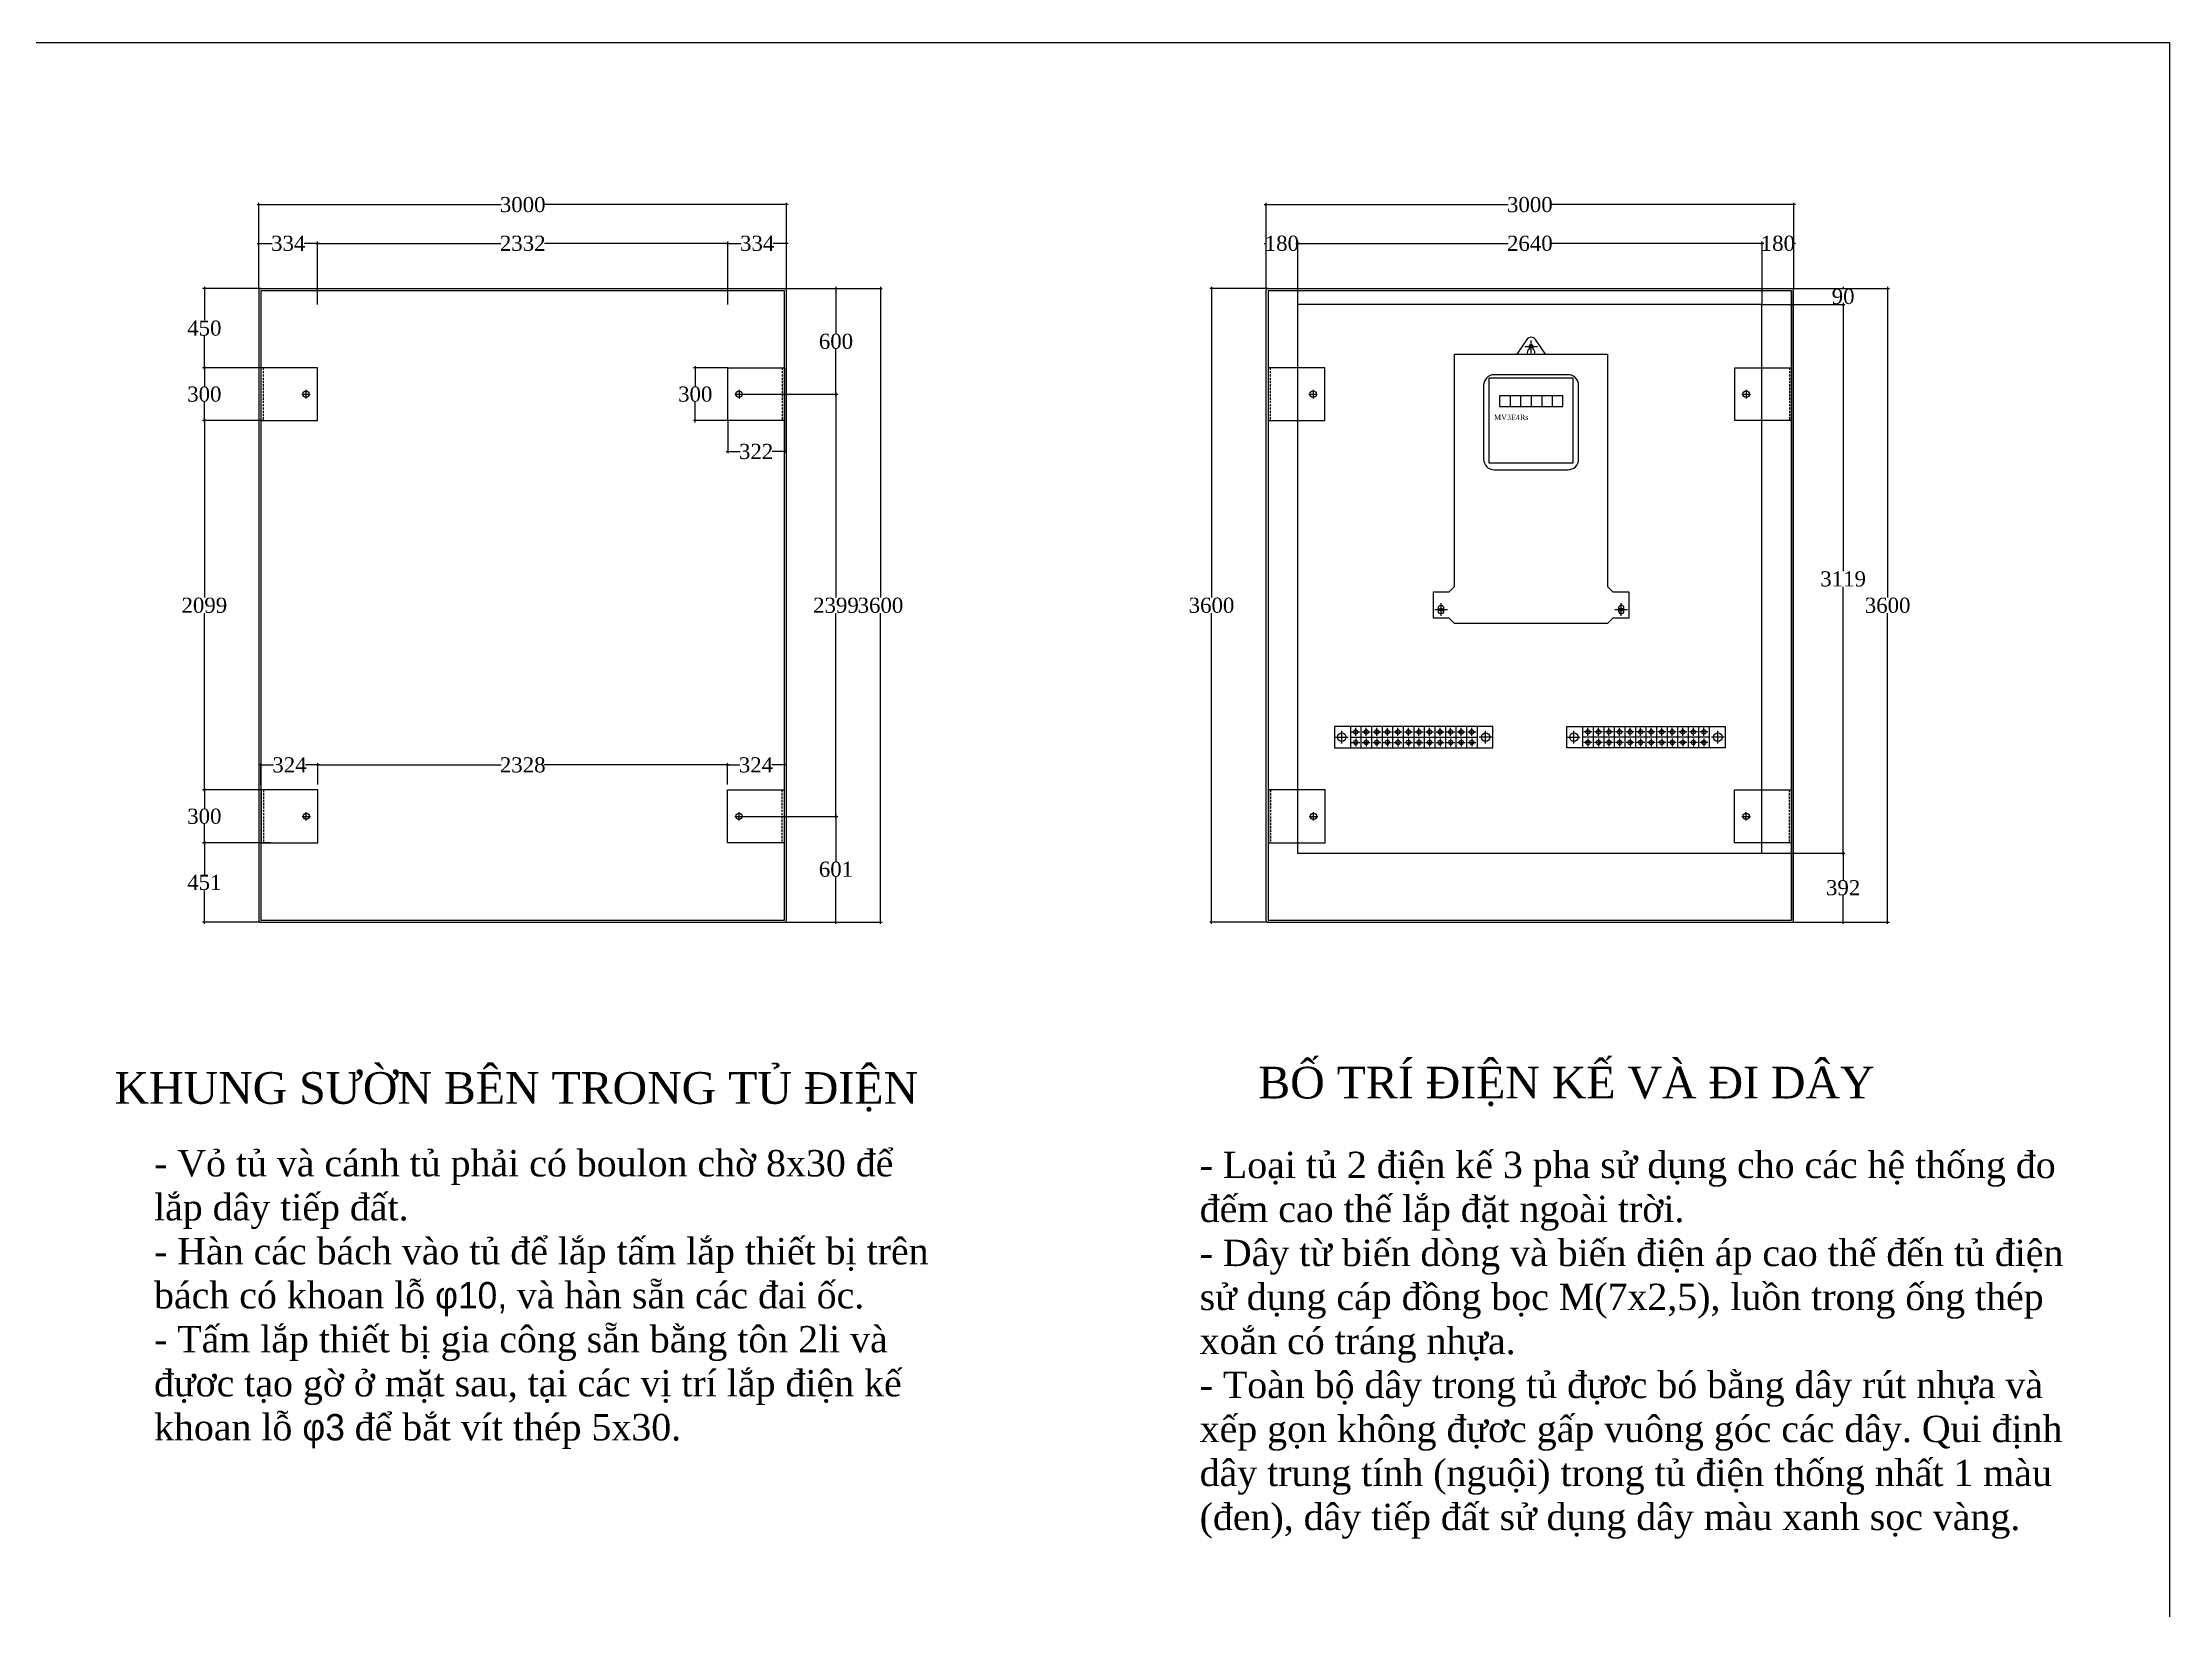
# Model space of a CAD drawing. Header units: inches. Extents: x -246336 to 136055, y -106871 to 69513.
# Drawn here: x -35866 to -23774, y -43354 to -34444 of the extents above; entities that cross this region are included whole.
import ezdxf

# ---------------------------------------------------------------- set-up
doc = ezdxf.new("R2010")
doc.units = ezdxf.units.IN
doc.header["$MEASUREMENT"] = 0
doc.linetypes.add('DASHED2', pattern=[0.375, 0.25, -0.125])
doc.layers.add('XA-TT1', color=7, linetype='Continuous')
doc.styles.get("Standard").update_dxf_attribs({"font": 'VNTIME_0.TTF', "height": 86})
doc.dimstyles.get("Standard").update_dxf_attribs({"dimtxt": 0.18, "dimasz": 15, "dimexe": 10, "dimexo": 10, "dimgap": 0.09, "dimtad": 0, "dimtih": 1, "dimtoh": 1, "dimdec": 0, "dimzin": 0, "dimdsep": 32, "dimtxsty": 'Standard', "dimblk": 'OBLIQUE', "dimcen": 15, "dimdle": 10, "dimclrd": 3, "dimclre": 3, "dimclrt": 3, "dimadec": 0, "dimazin": 0, "dimtfac": 1, "dimtdec": 0, "dimtofl": 0, "dimtmove": 0, "dimatfit": 3, "dimldrblk": 'OPEN30', "dimfxl": 1, "dimtolj": 1, "dimtzin": 0, "dimlwd": 0, "dimlwe": 0, "dimarcsym": 0})

# ---------------------------------------------------------------- blocks, each defined once
blk = doc.blocks.new('_OBLIQUE')
at = {"color": 0, "linetype": 'ByBlock'}
blk.add_line((-0.5, -0.5), (0.5, 0.5), dxfattribs=at)
blk = doc.blocks.new('*D420')
at = {"color": 3}
for p, q in [((-34646, -35365), (-33259, -35365)), ((-34636, -35842), (-34636, -35355)), ((-31626, -35365), (-33013, -35365)), ((-31636, -35842), (-31636, -35355))]:
    blk.add_line(p, q, dxfattribs=at)
at = {"layer": 'Defpoints', "color": 0}
for p in [(-31636, -35365), (-34636, -35842), (-31636, -35842)]:
    blk.add_point(p, dxfattribs=at)
at = {"color": 3, "xscale": 0.3, "yscale": 0.3, "zscale": 0.3, "rotation": 180}
blk.add_blockref('_OBLIQUE', (-34636, -35365), dxfattribs=at)
at = {"color": 3, "xscale": 0.3, "yscale": 0.3, "zscale": 0.3}
blk.add_blockref('_OBLIQUE', (-31636, -35365), dxfattribs=at)
at = {"color": 3, "insert": (-33136, -35365), "char_height": 86, "attachment_point": 5}
blk.add_mtext('\\A1;3000', dxfattribs=at)
blk = doc.blocks.new('_Open30')
at = {"color": 0, "linetype": 'ByBlock', "lineweight": -2}
for p, q in [((-1, 0), (0, 0)), ((0, 0), (-1, 0)), ((0, 0), (-1, 0))]:
    blk.add_line(p, q, dxfattribs=at)
blk = doc.blocks.new('*D421')
at = {"color": 3}
for p, q in [((-34312, -35585), (-33260, -35585)), ((-34302, -35932), (-34302, -35575)), ((-31960, -35585), (-33012, -35585)), ((-31970, -35932), (-31970, -35575))]:
    blk.add_line(p, q, dxfattribs=at)
at = {"layer": 'Defpoints', "color": 0}
for p in [(-31970, -35585), (-34302, -35932), (-31970, -35932)]:
    blk.add_point(p, dxfattribs=at)
at = {"color": 3, "xscale": 0.3, "yscale": 0.3, "zscale": 0.3, "rotation": 180}
blk.add_blockref('_OBLIQUE', (-34302, -35585), dxfattribs=at)
at = {"color": 3, "xscale": 0.3, "yscale": 0.3, "zscale": 0.3}
blk.add_blockref('_OBLIQUE', (-31970, -35585), dxfattribs=at)
at = {"color": 3, "insert": (-33136, -35585), "char_height": 86, "attachment_point": 5}
blk.add_mtext('\\A1;2332', dxfattribs=at)
blk = doc.blocks.new('*D422')
at = {"color": 3}
for p, q in [((-34310, -38549), (-33258, -38549)), ((-34300, -38660), (-34300, -38539)), ((-31962, -38549), (-33015, -38549)), ((-31972, -38660), (-31972, -38539))]:
    blk.add_line(p, q, dxfattribs=at)
at = {"layer": 'Defpoints', "color": 0}
for p in [(-31972, -38549), (-34300, -38660), (-31972, -38660)]:
    blk.add_point(p, dxfattribs=at)
at = {"color": 3, "xscale": 0.3, "yscale": 0.3, "zscale": 0.3, "rotation": 180}
blk.add_blockref('_OBLIQUE', (-34300, -38549), dxfattribs=at)
at = {"color": 3, "xscale": 0.3, "yscale": 0.3, "zscale": 0.3}
blk.add_blockref('_OBLIQUE', (-31972, -38549), dxfattribs=at)
at = {"color": 3, "insert": (-33136, -38549), "char_height": 86, "attachment_point": 5}
blk.add_mtext('\\A1;2328', dxfattribs=at)
blk = doc.blocks.new('*D478')
at = {"color": 3}
for p, q in [((-34646, -35585), (-34560, -35585)), ((-34636, -35842), (-34636, -35575)), ((-34292, -35585), (-34378, -35585)), ((-34302, -35932), (-34302, -35575))]:
    blk.add_line(p, q, dxfattribs=at)
at = {"layer": 'Defpoints', "color": 0}
for p in [(-34636, -35585), (-34636, -35842), (-34302, -35932)]:
    blk.add_point(p, dxfattribs=at)
at = {"color": 3, "xscale": 0.3, "yscale": 0.3, "zscale": 0.3, "rotation": 180}
blk.add_blockref('_OBLIQUE', (-34636, -35585), dxfattribs=at)
at = {"color": 3, "xscale": 0.3, "yscale": 0.3, "zscale": 0.3}
blk.add_blockref('_OBLIQUE', (-34302, -35585), dxfattribs=at)
at = {"color": 3, "insert": (-34469, -35585), "char_height": 86, "attachment_point": 5}
blk.add_mtext('\\A1;334', dxfattribs=at)
blk = doc.blocks.new('*D480')
at = {"color": 3}
for p, q in [((-34571, -38691), (-34956, -38691)), ((-34946, -38681), (-34946, -38797)), ((-34946, -39001), (-34946, -38885)), ((-34571, -38991), (-34956, -38991))]:
    blk.add_line(p, q, dxfattribs=at)
at = {"layer": 'Defpoints', "color": 0}
for p in [(-34571, -38691), (-34946, -38991), (-34571, -38991)]:
    blk.add_point(p, dxfattribs=at)
at = {"color": 3, "xscale": 0.3, "yscale": 0.3, "zscale": 0.3}
for p, rotation in [((-34946, -38691), 90), ((-34946, -38991), 270)]:
    blk.add_blockref('_OBLIQUE', p, dxfattribs=dict(at, rotation=rotation))
at = {"color": 3, "insert": (-34946, -38841), "char_height": 86, "attachment_point": 5}
blk.add_mtext('\\A1;300', dxfattribs=at)
blk = doc.blocks.new('*D481')
at = {"color": 3}
for p, q in [((-34571, -38991), (-34956, -38991)), ((-34946, -38981), (-34946, -39172)), ((-34946, -39452), (-34946, -39262)), ((-34624, -39442), (-34956, -39442))]:
    blk.add_line(p, q, dxfattribs=at)
at = {"layer": 'Defpoints', "color": 0}
for p in [(-34571, -38991), (-34946, -39442), (-34624, -39442)]:
    blk.add_point(p, dxfattribs=at)
at = {"color": 3, "xscale": 0.3, "yscale": 0.3, "zscale": 0.3}
for p, rotation in [((-34946, -38991), 90), ((-34946, -39442), 270)]:
    blk.add_blockref('_OBLIQUE', p, dxfattribs=dict(at, rotation=rotation))
at = {"color": 3, "insert": (-34946, -39217), "char_height": 86, "attachment_point": 5}
blk.add_mtext('\\A1;451', dxfattribs=at)
blk = doc.blocks.new('*D482')
at = {"color": 3}
for p, q in [((-34634, -38549), (-34553, -38549)), ((-34624, -38666), (-34624, -38539)), ((-34290, -38549), (-34371, -38549)), ((-34300, -38660), (-34300, -38539))]:
    blk.add_line(p, q, dxfattribs=at)
at = {"layer": 'Defpoints', "color": 0}
for p in [(-34300, -38549), (-34624, -38666), (-34300, -38660)]:
    blk.add_point(p, dxfattribs=at)
at = {"color": 3, "xscale": 0.3, "yscale": 0.3, "zscale": 0.3, "rotation": 180}
blk.add_blockref('_OBLIQUE', (-34624, -38549), dxfattribs=at)
at = {"color": 3, "xscale": 0.3, "yscale": 0.3, "zscale": 0.3}
blk.add_blockref('_OBLIQUE', (-34300, -38549), dxfattribs=at)
at = {"color": 3, "insert": (-34462, -38549), "char_height": 86, "attachment_point": 5}
blk.add_mtext('\\A1;324', dxfattribs=at)
blk = doc.blocks.new('*D483')
at = {"color": 3}
for p, q in [((-34612, -36592), (-34956, -36592)), ((-34946, -36582), (-34946, -37597)), ((-34946, -38701), (-34946, -37686)), ((-34571, -38691), (-34956, -38691))]:
    blk.add_line(p, q, dxfattribs=at)
at = {"layer": 'Defpoints', "color": 0}
for p in [(-34612, -36592), (-34946, -38691), (-34571, -38691)]:
    blk.add_point(p, dxfattribs=at)
at = {"color": 3, "xscale": 0.3, "yscale": 0.3, "zscale": 0.3}
for p, rotation in [((-34946, -36592), 90), ((-34946, -38691), 270)]:
    blk.add_blockref('_OBLIQUE', p, dxfattribs=dict(at, rotation=rotation))
at = {"color": 3, "insert": (-34946, -37642), "char_height": 86, "attachment_point": 5}
blk.add_mtext('\\A1;2099', dxfattribs=at)
blk = doc.blocks.new('*D484')
at = {"color": 3}
for p, q in [((-34612, -36292), (-34956, -36292)), ((-34946, -36282), (-34946, -36398)), ((-34946, -36602), (-34946, -36486)), ((-34612, -36592), (-34956, -36592))]:
    blk.add_line(p, q, dxfattribs=at)
at = {"layer": 'Defpoints', "color": 0}
for p in [(-34612, -36292), (-34946, -36592), (-34612, -36592)]:
    blk.add_point(p, dxfattribs=at)
at = {"color": 3, "xscale": 0.3, "yscale": 0.3, "zscale": 0.3}
for p, rotation in [((-34946, -36292), 90), ((-34946, -36592), 270)]:
    blk.add_blockref('_OBLIQUE', p, dxfattribs=dict(at, rotation=rotation))
at = {"color": 3, "insert": (-34946, -36442), "char_height": 86, "attachment_point": 5}
blk.add_mtext('\\A1;300', dxfattribs=at)
blk = doc.blocks.new('*D485')
at = {"color": 3}
for p, q in [((-34624, -35842), (-34956, -35842)), ((-34946, -35832), (-34946, -36022)), ((-34946, -36302), (-34946, -36112)), ((-34612, -36292), (-34956, -36292))]:
    blk.add_line(p, q, dxfattribs=at)
at = {"layer": 'Defpoints', "color": 0}
for p in [(-34624, -35842), (-34946, -36292), (-34612, -36292)]:
    blk.add_point(p, dxfattribs=at)
at = {"color": 3, "xscale": 0.3, "yscale": 0.3, "zscale": 0.3}
for p, rotation in [((-34946, -35842), 90), ((-34946, -36292), 270)]:
    blk.add_blockref('_OBLIQUE', p, dxfattribs=dict(at, rotation=rotation))
at = {"color": 3, "insert": (-34946, -36067), "char_height": 86, "attachment_point": 5}
blk.add_mtext('\\A1;450', dxfattribs=at)
blk = doc.blocks.new('*D500')
at = {"color": 3}
for p, q in [((-28920, -35585), (-28907, -35585)), ((-28910, -35842), (-28910, -35575)), ((-28720, -35585), (-28733, -35585)), ((-28730, -35932), (-28730, -35575))]:
    blk.add_line(p, q, dxfattribs=at)
at = {"layer": 'Defpoints', "color": 0}
for p in [(-28910, -35585), (-28910, -35842), (-28730, -35932)]:
    blk.add_point(p, dxfattribs=at)
at = {"color": 3, "xscale": 0.3, "yscale": 0.3, "zscale": 0.3, "rotation": 180}
blk.add_blockref('_OBLIQUE', (-28910, -35585), dxfattribs=at)
at = {"color": 3, "xscale": 0.3, "yscale": 0.3, "zscale": 0.3}
blk.add_blockref('_OBLIQUE', (-28730, -35585), dxfattribs=at)
at = {"color": 3, "insert": (-28820, -35585), "char_height": 86, "attachment_point": 5}
blk.add_mtext('\\A1;180', dxfattribs=at)
blk = doc.blocks.new('*D501')
at = {"color": 3}
for p, q in [((-28740, -35585), (-27534, -35585)), ((-28730, -35932), (-28730, -35575)), ((-26080, -35585), (-27286, -35585)), ((-26090, -35932), (-26090, -35575))]:
    blk.add_line(p, q, dxfattribs=at)
at = {"layer": 'Defpoints', "color": 0}
for p in [(-26090, -35585), (-28730, -35932), (-26090, -35932)]:
    blk.add_point(p, dxfattribs=at)
at = {"color": 3, "xscale": 0.3, "yscale": 0.3, "zscale": 0.3, "rotation": 180}
blk.add_blockref('_OBLIQUE', (-28730, -35585), dxfattribs=at)
at = {"color": 3, "xscale": 0.3, "yscale": 0.3, "zscale": 0.3}
blk.add_blockref('_OBLIQUE', (-26090, -35585), dxfattribs=at)
at = {"color": 3, "insert": (-27410, -35585), "char_height": 86, "attachment_point": 5}
blk.add_mtext('\\A1;2640', dxfattribs=at)
blk = doc.blocks.new('*D502')
at = {"color": 3}
for p, q in [((-28920, -35365), (-27533, -35365)), ((-28910, -35842), (-28910, -35355)), ((-25900, -35365), (-27287, -35365)), ((-25910, -35842), (-25910, -35355))]:
    blk.add_line(p, q, dxfattribs=at)
at = {"layer": 'Defpoints', "color": 0}
for p in [(-25910, -35365), (-28910, -35842), (-25910, -35842)]:
    blk.add_point(p, dxfattribs=at)
at = {"color": 3, "xscale": 0.3, "yscale": 0.3, "zscale": 0.3, "rotation": 180}
blk.add_blockref('_OBLIQUE', (-28910, -35365), dxfattribs=at)
at = {"color": 3, "xscale": 0.3, "yscale": 0.3, "zscale": 0.3}
blk.add_blockref('_OBLIQUE', (-25910, -35365), dxfattribs=at)
at = {"color": 3, "insert": (-27410, -35365), "char_height": 86, "attachment_point": 5}
blk.add_mtext('\\A1;3000', dxfattribs=at)
blk = doc.blocks.new('*D503')
at = {"color": 3}
for p, q in [((-31980, -35585), (-31894, -35585)), ((-31970, -35932), (-31970, -35575)), ((-31626, -35585), (-31712, -35585)), ((-31636, -35842), (-31636, -35575))]:
    blk.add_line(p, q, dxfattribs=at)
at = {"layer": 'Defpoints', "color": 0}
for p in [(-31636, -35585), (-31636, -35842), (-31970, -35932)]:
    blk.add_point(p, dxfattribs=at)
at = {"color": 3, "xscale": 0.3, "yscale": 0.3, "zscale": 0.3, "rotation": 180}
blk.add_blockref('_OBLIQUE', (-31970, -35585), dxfattribs=at)
at = {"color": 3, "xscale": 0.3, "yscale": 0.3, "zscale": 0.3}
blk.add_blockref('_OBLIQUE', (-31636, -35585), dxfattribs=at)
at = {"color": 3, "insert": (-31803, -35585), "char_height": 86, "attachment_point": 5}
blk.add_mtext('\\A1;334', dxfattribs=at)
blk = doc.blocks.new('*D504')
at = {"color": 3}
for p, q in [((-31906, -38841), (-31345, -38841)), ((-31355, -38831), (-31355, -39097)), ((-31355, -39452), (-31355, -39186)), ((-31648, -39442), (-31345, -39442))]:
    blk.add_line(p, q, dxfattribs=at)
at = {"layer": 'Defpoints', "color": 0}
for p in [(-31906, -38841), (-31648, -39442), (-31355, -39442)]:
    blk.add_point(p, dxfattribs=at)
at = {"color": 3, "xscale": 0.3, "yscale": 0.3, "zscale": 0.3}
for p, rotation in [((-31355, -38841), 90), ((-31355, -39442), 270)]:
    blk.add_blockref('_OBLIQUE', p, dxfattribs=dict(at, rotation=rotation))
at = {"color": 3, "insert": (-31355, -39142), "char_height": 86, "attachment_point": 5}
blk.add_mtext('\\A1;601', dxfattribs=at)
blk = doc.blocks.new('*D505')
at = {"color": 3}
for p, q in [((-31636, -35842), (-31092, -35842)), ((-31102, -35832), (-31102, -37598)), ((-31102, -39452), (-31102, -37687)), ((-31636, -39442), (-31092, -39442))]:
    blk.add_line(p, q, dxfattribs=at)
at = {"layer": 'Defpoints', "color": 0}
for p in [(-31636, -35842), (-31102, -35842), (-31636, -39442)]:
    blk.add_point(p, dxfattribs=at)
at = {"color": 3, "xscale": 0.3, "yscale": 0.3, "zscale": 0.3}
for p, rotation in [((-31102, -35842), 90), ((-31102, -39442), 270)]:
    blk.add_blockref('_OBLIQUE', p, dxfattribs=dict(at, rotation=rotation))
at = {"color": 3, "insert": (-31102, -37642), "char_height": 86, "attachment_point": 5}
blk.add_mtext('\\A1;3600', dxfattribs=at)
blk = doc.blocks.new('*D506')
at = {"color": 3}
for p, q in [((-31970, -36292), (-32165, -36292)), ((-32155, -36282), (-32155, -36398)), ((-32155, -36602), (-32155, -36486)), ((-31970, -36592), (-32165, -36592))]:
    blk.add_line(p, q, dxfattribs=at)
at = {"layer": 'Defpoints', "color": 0}
for p in [(-31970, -36292), (-32155, -36592), (-31970, -36592)]:
    blk.add_point(p, dxfattribs=at)
at = {"color": 3, "xscale": 0.3, "yscale": 0.3, "zscale": 0.3}
for p, rotation in [((-32155, -36292), 90), ((-32155, -36592), 270)]:
    blk.add_blockref('_OBLIQUE', p, dxfattribs=dict(at, rotation=rotation))
at = {"color": 3, "insert": (-32155, -36442), "char_height": 86, "attachment_point": 5}
blk.add_mtext('\\A1;300', dxfattribs=at)
blk = doc.blocks.new('*D507')
at = {"color": 3}
for p, q in [((-31906, -36442), (-31345, -36442)), ((-31355, -36432), (-31355, -37597)), ((-31355, -38851), (-31355, -37686)), ((-31906, -38841), (-31345, -38841))]:
    blk.add_line(p, q, dxfattribs=at)
at = {"layer": 'Defpoints', "color": 0}
for p in [(-31906, -36442), (-31906, -38841), (-31355, -38841)]:
    blk.add_point(p, dxfattribs=at)
at = {"color": 3, "xscale": 0.3, "yscale": 0.3, "zscale": 0.3}
for p, rotation in [((-31355, -36442), 90), ((-31355, -38841), 270)]:
    blk.add_blockref('_OBLIQUE', p, dxfattribs=dict(at, rotation=rotation))
at = {"color": 3, "insert": (-31355, -37642), "char_height": 86, "attachment_point": 5}
blk.add_mtext('\\A1;2399', dxfattribs=at)
blk = doc.blocks.new('*D508')
at = {"color": 3}
for p, q in [((-31982, -38549), (-31901, -38549)), ((-31972, -38660), (-31972, -38539)), ((-31638, -38549), (-31719, -38549)), ((-31648, -38654), (-31648, -38539))]:
    blk.add_line(p, q, dxfattribs=at)
at = {"layer": 'Defpoints', "color": 0}
for p in [(-31648, -38549), (-31972, -38660), (-31648, -38654)]:
    blk.add_point(p, dxfattribs=at)
at = {"color": 3, "xscale": 0.3, "yscale": 0.3, "zscale": 0.3, "rotation": 180}
blk.add_blockref('_OBLIQUE', (-31972, -38549), dxfattribs=at)
at = {"color": 3, "xscale": 0.3, "yscale": 0.3, "zscale": 0.3}
blk.add_blockref('_OBLIQUE', (-31648, -38549), dxfattribs=at)
at = {"color": 3, "insert": (-31810, -38549), "char_height": 86, "attachment_point": 5}
blk.add_mtext('\\A1;324', dxfattribs=at)
blk = doc.blocks.new('*D509')
at = {"color": 3}
for p, q in [((-31636, -35842), (-31345, -35842)), ((-31355, -35832), (-31355, -36098)), ((-31355, -36452), (-31355, -36187)), ((-31906, -36442), (-31345, -36442))]:
    blk.add_line(p, q, dxfattribs=at)
at = {"layer": 'Defpoints', "color": 0}
for p in [(-31636, -35842), (-31355, -35842), (-31906, -36442)]:
    blk.add_point(p, dxfattribs=at)
at = {"color": 3, "xscale": 0.3, "yscale": 0.3, "zscale": 0.3}
for p, rotation in [((-31355, -35842), 90), ((-31355, -36442), 270)]:
    blk.add_blockref('_OBLIQUE', p, dxfattribs=dict(at, rotation=rotation))
at = {"color": 3, "insert": (-31355, -36142), "char_height": 86, "attachment_point": 5}
blk.add_mtext('\\A1;600', dxfattribs=at)
blk = doc.blocks.new('*D510')
at = {"color": 3}
for p, q in [((-31970, -36592), (-31970, -36778)), ((-31648, -36592), (-31648, -36778)), ((-31980, -36768), (-31900, -36768)), ((-31638, -36768), (-31718, -36768))]:
    blk.add_line(p, q, dxfattribs=at)
at = {"layer": 'Defpoints', "color": 0}
for p in [(-31970, -36592), (-31648, -36592), (-31648, -36768)]:
    blk.add_point(p, dxfattribs=at)
at = {"color": 3, "xscale": 0.3, "yscale": 0.3, "zscale": 0.3, "rotation": 180}
blk.add_blockref('_OBLIQUE', (-31970, -36768), dxfattribs=at)
at = {"color": 3, "xscale": 0.3, "yscale": 0.3, "zscale": 0.3}
blk.add_blockref('_OBLIQUE', (-31648, -36768), dxfattribs=at)
at = {"color": 3, "insert": (-31809, -36768), "char_height": 86, "attachment_point": 5}
blk.add_mtext('\\A1;322', dxfattribs=at)
blk = doc.blocks.new('*D511')
at = {"color": 3}
for p, q in [((-28898, -35842), (-29230, -35842)), ((-29220, -35832), (-29220, -37598)), ((-29220, -39452), (-29220, -37687)), ((-28898, -39442), (-29230, -39442))]:
    blk.add_line(p, q, dxfattribs=at)
at = {"layer": 'Defpoints', "color": 0}
for p in [(-28898, -35842), (-29220, -39442), (-28898, -39442)]:
    blk.add_point(p, dxfattribs=at)
at = {"color": 3, "xscale": 0.3, "yscale": 0.3, "zscale": 0.3}
for p, rotation in [((-29220, -35842), 90), ((-29220, -39442), 270)]:
    blk.add_blockref('_OBLIQUE', p, dxfattribs=dict(at, rotation=rotation))
at = {"color": 3, "insert": (-29220, -37642), "char_height": 86, "attachment_point": 5}
blk.add_mtext('\\A1;3600', dxfattribs=at)
blk = doc.blocks.new('*D415')
at = {"color": 3}
for p, q in [((-26100, -35585), (-26087, -35585)), ((-26090, -35932), (-26090, -35575)), ((-25900, -35585), (-25913, -35585)), ((-25910, -35842), (-25910, -35575))]:
    blk.add_line(p, q, dxfattribs=at)
at = {"layer": 'Defpoints', "color": 0}
for p in [(-25910, -35585), (-25910, -35842), (-26090, -35932)]:
    blk.add_point(p, dxfattribs=at)
at = {"color": 3, "xscale": 0.3, "yscale": 0.3, "zscale": 0.3, "rotation": 180}
blk.add_blockref('_OBLIQUE', (-26090, -35585), dxfattribs=at)
at = {"color": 3, "xscale": 0.3, "yscale": 0.3, "zscale": 0.3}
blk.add_blockref('_OBLIQUE', (-25910, -35585), dxfattribs=at)
at = {"color": 3, "insert": (-26000, -35585), "char_height": 86, "attachment_point": 5}
blk.add_mtext('\\A1;180', dxfattribs=at)
blk = doc.blocks.new('*D416')
at = {"color": 3}
for p, q in [((-25910, -35842), (-25619, -35842)), ((-25629, -35832), (-25629, -35843)), ((-26090, -35932), (-25619, -35932)), ((-25629, -35942), (-25629, -35932))]:
    blk.add_line(p, q, dxfattribs=at)
at = {"layer": 'Defpoints', "color": 0}
for p in [(-25910, -35842), (-25629, -35842), (-26090, -35932)]:
    blk.add_point(p, dxfattribs=at)
at = {"color": 3, "xscale": 0.3, "yscale": 0.3, "zscale": 0.3}
for p, rotation in [((-25629, -35842), 90), ((-25629, -35932), 270)]:
    blk.add_blockref('_OBLIQUE', p, dxfattribs=dict(at, rotation=rotation))
at = {"color": 3, "insert": (-25629, -35887), "char_height": 86, "attachment_point": 5}
blk.add_mtext('\\A1;90', dxfattribs=at)
blk = doc.blocks.new('A$C2F796250')
for p, q in [((72.5, 215.5), (72.5, 205.5)), ((82.5, 215.5), (82.5, 205.5)), ((92.5, 215.5), (92.5, 205.5)), ((102.5, 215.5), (102.5, 205.5)), ((112.5, 215.5), (112.5, 205.5)), ((7.1, 17.1), (7.1, 9.1))]:
    blk.add_line(p, q)
for points in [[(106, 255), (96.6, 268.8, 0.532095), (88.4, 268.8), (79, 255)], [(95.7, 255, 0.383314), (94.5, 259.7), (94.5, 262.1, 0.414214), (92.5, 264.1), (92.5, 264.1, 0.414214), (90.5, 262.1), (90.5, 259.7, 0.383314), (89.3, 255)]]:
    blk.add_lwpolyline(points, format="xyb")
for points in [[(92.5, 0), (20, 0), (15, 5), (0, 5), (0, 30), (15, 30), (20, 35), (20, 255), (92.5, 255), (165, 255), (165, 35), (170, 30), (185, 30), (185, 5), (170, 5), (165, 0)], [(52.5, 152.2), (132.5, 152.2), (132.5, 232.2), (52.5, 232.2)], [(62.5, 205.5), (122.5, 205.5), (122.5, 215.5), (62.5, 215.5)]]:
    blk.add_lwpolyline(points, close=True)
for points in [[(57.5, 145.5), (127.5, 145.5, 0.414214), (137.5, 155.5), (137.5, 225.5, 0.414214), (127.5, 235.5), (57.5, 235.5, 0.414214), (47.5, 225.5), (47.5, 155.5, 0.414214)], [(4.6, 11.6), (4.6, 14.6, -0.414214), (7.1, 17.1), (7.1, 17.1, -0.414214), (9.6, 14.6), (9.6, 11.6, -0.414214), (7.1, 9.1), (7.1, 9.1, -0.414214)], [(180.4, 11.6), (180.4, 14.6, 0.414214), (177.9, 17.1), (177.9, 17.1, 0.414214), (175.4, 14.6), (175.4, 11.6, 0.414214), (177.9, 9.1), (177.9, 9.1, 0.414214)]]:
    blk.add_lwpolyline(points, format="xyb", close=True)
at = {"insert": (57.3, 197.7), "char_height": 5, "width": 25.685, "attachment_point": 1}
blk.add_mtext('MV3E4Rs', dxfattribs=at)
blk = doc.blocks.new('*D417')
at = {"color": 3}
for p, q in [((-26090, -35932), (-25619, -35932)), ((-25629, -35922), (-25629, -37447)), ((-25629, -39061), (-25629, -37536)), ((-26090, -39051), (-25619, -39051))]:
    blk.add_line(p, q, dxfattribs=at)
at = {"layer": 'Defpoints', "color": 0}
for p in [(-26090, -35932), (-26090, -39051), (-25629, -39051)]:
    blk.add_point(p, dxfattribs=at)
at = {"color": 3, "xscale": 0.3, "yscale": 0.3, "zscale": 0.3}
for p, rotation in [((-25629, -35932), 90), ((-25629, -39051), 270)]:
    blk.add_blockref('_OBLIQUE', p, dxfattribs=dict(at, rotation=rotation))
at = {"color": 3, "insert": (-25629, -37492), "char_height": 86, "attachment_point": 5}
blk.add_mtext('\\A1;3119', dxfattribs=at)
blk = doc.blocks.new('*D418')
at = {"color": 3}
for p, q in [((-25910, -35842), (-25366, -35842)), ((-25376, -35832), (-25376, -37598)), ((-25376, -39452), (-25376, -37687)), ((-25910, -39442), (-25366, -39442))]:
    blk.add_line(p, q, dxfattribs=at)
at = {"layer": 'Defpoints', "color": 0}
for p in [(-25910, -35842), (-25376, -35842), (-25910, -39442)]:
    blk.add_point(p, dxfattribs=at)
at = {"color": 3, "xscale": 0.3, "yscale": 0.3, "zscale": 0.3}
for p, rotation in [((-25376, -35842), 90), ((-25376, -39442), 270)]:
    blk.add_blockref('_OBLIQUE', p, dxfattribs=dict(at, rotation=rotation))
at = {"color": 3, "insert": (-25376, -37642), "char_height": 86, "attachment_point": 5}
blk.add_mtext('\\A1;3600', dxfattribs=at)
blk = doc.blocks.new('*D419')
at = {"color": 3}
for p, q in [((-26090, -39051), (-25619, -39051)), ((-25629, -39041), (-25629, -39202)), ((-25629, -39452), (-25629, -39291)), ((-25922, -39442), (-25619, -39442))]:
    blk.add_line(p, q, dxfattribs=at)
at = {"layer": 'Defpoints', "color": 0}
for p in [(-26090, -39051), (-25922, -39442), (-25629, -39442)]:
    blk.add_point(p, dxfattribs=at)
at = {"color": 3, "xscale": 0.3, "yscale": 0.3, "zscale": 0.3}
for p, rotation in [((-25629, -39051), 90), ((-25629, -39442), 270)]:
    blk.add_blockref('_OBLIQUE', p, dxfattribs=dict(at, rotation=rotation))
at = {"color": 3, "insert": (-25629, -39247), "char_height": 86, "attachment_point": 5}
blk.add_mtext('\\A1;392', dxfattribs=at)

msp = doc.modelspace()

# ---------------------------------------------------------------- linework, layer by layer
at = {"color": 251}
for p, q in [((-27402.842, -36208.19), (-27402.842, -36136.19)), ((-27402.842, -36208.19), (-27402.842, -36136.19)), ((-27366.842, -36172.19), (-27438.842, -36172.19)), ((-27366.842, -36172.19), (-27438.842, -36172.19)), ((-34392.346, -36442.013), (-34344.346, -36442.013)), ((-34392.346, -36442.013), (-34344.346, -36442.013)), ((-34368.346, -36418.013), (-34368.346, -36466.013)), ((-34368.346, -36418.013), (-34368.346, -36466.013)), ((-31930.273, -36442.013), (-31882.273, -36442.013)), ((-31930.273, -36442.013), (-31882.273, -36442.013)), ((-31906.273, -36418.013), (-31906.273, -36466.013)), ((-31906.273, -36418.013), (-31906.273, -36466.013)), ((-28666.367, -36442.013), (-28618.367, -36442.013)), ((-28666.367, -36442.013), (-28618.367, -36442.013)), ((-28642.367, -36418.013), (-28642.367, -36466.013)), ((-28642.367, -36418.013), (-28642.367, -36466.013)), ((-26204.293, -36442.013), (-26156.293, -36442.013)), ((-26204.293, -36442.013), (-26156.293, -36442.013)), ((-26180.293, -36418.013), (-26180.293, -36466.013)), ((-26180.293, -36418.013), (-26180.293, -36466.013)), ((-27951.021, -37666.117), (-27879.021, -37666.117)), ((-27915.021, -37702.117), (-27915.021, -37630.117)), ((-26926.662, -37666.117), (-26854.662, -37666.117)), ((-26890.662, -37702.117), (-26890.662, -37630.117)), ((-28370.293, -38330.929), (-28370.293, -38450.929)), ((-28310.293, -38330.929), (-28310.293, -38450.929)), ((-28250.293, -38330.929), (-28250.293, -38450.929)), ((-28190.293, -38330.929), (-28190.293, -38450.929)), ((-28130.293, -38330.929), (-28130.293, -38450.929)), ((-28070.293, -38330.929), (-28070.293, -38450.929)), ((-28010.293, -38330.929), (-28010.293, -38450.929)), ((-27950.293, -38330.929), (-27950.293, -38450.929)), ((-27890.293, -38330.929), (-27890.293, -38450.929)), ((-27830.293, -38330.929), (-27830.293, -38450.929)), ((-27770.293, -38330.929), (-27770.293, -38450.929)), ((-27050.293, -38330.929), (-27050.293, -38450.929)), ((-26990.293, -38330.929), (-26990.293, -38450.929)), ((-26930.293, -38330.929), (-26930.293, -38450.929)), ((-26870.293, -38330.929), (-26870.293, -38450.929)), ((-26810.293, -38330.929), (-26810.293, -38450.929)), ((-26750.293, -38330.929), (-26750.293, -38450.929)), ((-26690.293, -38330.929), (-26690.293, -38450.929)), ((-26630.293, -38330.929), (-26630.293, -38450.929)), ((-26570.293, -38330.929), (-26570.293, -38450.929)), ((-26510.293, -38330.929), (-26510.293, -38450.929)), ((-26450.293, -38330.929), (-26450.293, -38450.929)), ((-28515.323, -38390.929), (-28443.323, -38390.929)), ((-28479.323, -38426.929), (-28479.323, -38354.929)), ((-28423.333, -38360.929), (-28377.253, -38360.929)), ((-28423.333, -38420.929), (-28377.253, -38420.929)), ((-28400.293, -38383.969), (-28400.293, -38337.889)), ((-28400.293, -38397.889), (-28400.293, -38443.969)), ((-28363.333, -38360.929), (-28317.253, -38360.929)), ((-28363.333, -38420.929), (-28317.253, -38420.929)), ((-28340.293, -38383.969), (-28340.293, -38337.889)), ((-28340.293, -38397.889), (-28340.293, -38443.969)), ((-28303.333, -38360.929), (-28257.253, -38360.929)), ((-28303.333, -38420.929), (-28257.253, -38420.929)), ((-28280.293, -38383.969), (-28280.293, -38337.889)), ((-28280.293, -38397.889), (-28280.293, -38443.969)), ((-28243.333, -38360.929), (-28197.253, -38360.929)), ((-28243.333, -38420.929), (-28197.253, -38420.929)), ((-28220.293, -38383.969), (-28220.293, -38337.889)), ((-28220.293, -38397.889), (-28220.293, -38443.969)), ((-28183.333, -38360.929), (-28137.253, -38360.929)), ((-28183.333, -38420.929), (-28137.253, -38420.929)), ((-28160.293, -38383.969), (-28160.293, -38337.889)), ((-28160.293, -38397.889), (-28160.293, -38443.969)), ((-28123.333, -38360.929), (-28077.253, -38360.929)), ((-28123.333, -38420.929), (-28077.253, -38420.929)), ((-28100.293, -38383.969), (-28100.293, -38337.889)), ((-28100.293, -38397.889), (-28100.293, -38443.969)), ((-28063.333, -38360.929), (-28017.253, -38360.929)), ((-28063.333, -38420.929), (-28017.253, -38420.929)), ((-28040.293, -38383.969), (-28040.293, -38337.889)), ((-28040.293, -38397.889), (-28040.293, -38443.969)), ((-28003.333, -38360.929), (-27957.253, -38360.929)), ((-28003.333, -38420.929), (-27957.253, -38420.929)), ((-27980.293, -38383.969), (-27980.293, -38337.889)), ((-27980.293, -38397.889), (-27980.293, -38443.969)), ((-27943.333, -38360.929), (-27897.253, -38360.929)), ((-27943.333, -38420.929), (-27897.253, -38420.929)), ((-27920.293, -38383.969), (-27920.293, -38337.889)), ((-27920.293, -38397.889), (-27920.293, -38443.969)), ((-27883.333, -38360.929), (-27837.253, -38360.929)), ((-27883.333, -38420.929), (-27837.253, -38420.929)), ((-27860.293, -38383.969), (-27860.293, -38337.889)), ((-27860.293, -38397.889), (-27860.293, -38443.969)), ((-27823.333, -38360.929), (-27777.253, -38360.929)), ((-27823.333, -38420.929), (-27777.253, -38420.929)), ((-27800.293, -38383.969), (-27800.293, -38337.889)), ((-27800.293, -38397.889), (-27800.293, -38443.969)), ((-27763.333, -38360.929), (-27717.253, -38360.929)), ((-27763.333, -38420.929), (-27717.253, -38420.929)), ((-27740.293, -38383.969), (-27740.293, -38337.889)), ((-27740.293, -38397.889), (-27740.293, -38443.969)), ((-27625.264, -38390.929), (-27697.264, -38390.929)), ((-27661.264, -38426.929), (-27661.264, -38354.929)), ((-27195.323, -38390.929), (-27123.323, -38390.929)), ((-27159.323, -38426.929), (-27159.323, -38354.929)), ((-27057.253, -38360.929), (-27103.333, -38360.929)), ((-27057.253, -38420.929), (-27103.333, -38420.929)), ((-27080.293, -38383.969), (-27080.293, -38337.889)), ((-27080.293, -38397.889), (-27080.293, -38443.969)), ((-26997.253, -38360.929), (-27043.333, -38360.929)), ((-26997.253, -38420.929), (-27043.333, -38420.929)), ((-27020.293, -38383.969), (-27020.293, -38337.889)), ((-27020.293, -38397.889), (-27020.293, -38443.969)), ((-26937.253, -38360.929), (-26983.333, -38360.929)), ((-26937.253, -38420.929), (-26983.333, -38420.929)), ((-26960.293, -38383.969), (-26960.293, -38337.889)), ((-26960.293, -38397.889), (-26960.293, -38443.969)), ((-26877.253, -38360.929), (-26923.333, -38360.929)), ((-26877.253, -38420.929), (-26923.333, -38420.929)), ((-26900.293, -38383.969), (-26900.293, -38337.889)), ((-26900.293, -38397.889), (-26900.293, -38443.969)), ((-26817.253, -38360.929), (-26863.333, -38360.929)), ((-26817.253, -38420.929), (-26863.333, -38420.929)), ((-26840.293, -38383.969), (-26840.293, -38337.889)), ((-26840.293, -38397.889), (-26840.293, -38443.969)), ((-26757.253, -38360.929), (-26803.333, -38360.929)), ((-26757.253, -38420.929), (-26803.333, -38420.929)), ((-26780.293, -38383.969), (-26780.293, -38337.889)), ((-26780.293, -38397.889), (-26780.293, -38443.969)), ((-26697.253, -38360.929), (-26743.333, -38360.929)), ((-26697.253, -38420.929), (-26743.333, -38420.929)), ((-26720.293, -38383.969), (-26720.293, -38337.889)), ((-26720.293, -38397.889), (-26720.293, -38443.969)), ((-26637.253, -38360.929), (-26683.333, -38360.929)), ((-26637.253, -38420.929), (-26683.333, -38420.929)), ((-26660.293, -38383.969), (-26660.293, -38337.889)), ((-26660.293, -38397.889), (-26660.293, -38443.969)), ((-26577.253, -38360.929), (-26623.333, -38360.929)), ((-26577.253, -38420.929), (-26623.333, -38420.929)), ((-26600.293, -38383.969), (-26600.293, -38337.889)), ((-26600.293, -38397.889), (-26600.293, -38443.969)), ((-26517.253, -38360.929), (-26563.333, -38360.929)), ((-26517.253, -38420.929), (-26563.333, -38420.929)), ((-26540.293, -38383.969), (-26540.293, -38337.889)), ((-26540.293, -38397.889), (-26540.293, -38443.969)), ((-26457.253, -38360.929), (-26503.333, -38360.929)), ((-26457.253, -38420.929), (-26503.333, -38420.929)), ((-26480.293, -38383.969), (-26480.293, -38337.889)), ((-26480.293, -38397.889), (-26480.293, -38443.969)), ((-26397.253, -38360.929), (-26443.333, -38360.929)), ((-26397.253, -38420.929), (-26443.333, -38420.929)), ((-26420.293, -38383.969), (-26420.293, -38337.889)), ((-26420.293, -38397.889), (-26420.293, -38443.969)), ((-26305.264, -38390.929), (-26377.264, -38390.929)), ((-26341.264, -38426.929), (-26341.264, -38354.929)), ((-34390.273, -38841.106), (-34342.273, -38841.106)), ((-34390.273, -38841.106), (-34342.273, -38841.106)), ((-34366.273, -38865.106), (-34366.273, -38817.106)), ((-34366.273, -38865.106), (-34366.273, -38817.106)), ((-31930.273, -38841.106), (-31882.273, -38841.106)), ((-31930.273, -38841.106), (-31882.273, -38841.106)), ((-31906.273, -38865.106), (-31906.273, -38817.106)), ((-31906.273, -38865.106), (-31906.273, -38817.106)), ((-28664.293, -38841.106), (-28616.293, -38841.106)), ((-28664.293, -38841.106), (-28616.293, -38841.106)), ((-28640.293, -38865.106), (-28640.293, -38817.106)), ((-28640.293, -38865.106), (-28640.293, -38817.106)), ((-26204.293, -38841.106), (-26156.293, -38841.106)), ((-26204.293, -38841.106), (-26156.293, -38841.106)), ((-26180.293, -38865.106), (-26180.293, -38817.106)), ((-26180.293, -38865.106), (-26180.293, -38817.106))]:
    msp.add_line(p, q, dxfattribs=at)
at = {"color": 251, "linetype": 'DASHED2', "ltscale": 50}
for p, q in [((-34612.273, -36292.013), (-34612.273, -36592.013)), ((-31660.273, -36292.013), (-31660.273, -36592.013)), ((-28886.293, -36292.013), (-28886.293, -36592.013)), ((-25934.293, -36292.013), (-25934.293, -36592.013)), ((-34610.199, -38691.106), (-34610.199, -38991.106)), ((-31662.346, -38691.106), (-31662.346, -38991.106)), ((-28884.22, -38691.106), (-28884.22, -38991.106)), ((-25936.367, -38691.106), (-25936.367, -38991.106))]:
    msp.add_line(p, q, dxfattribs=at)
for p, q in [((-28430.293, -38330.929), (-28430.293, -38450.929)), ((-27710.293, -38330.929), (-27710.293, -38450.929)), ((-27110.293, -38330.929), (-27110.293, -38450.929)), ((-26390.293, -38330.929), (-26390.293, -38450.929)), ((-28430.293, -38390.929), (-27710.293, -38390.929)), ((-26390.293, -38390.929), (-27110.293, -38390.929))]:
    msp.add_line(p, q)
at = {"color": 1}
for p, q in [((-31636.273, -39442.479), (-31636.273, -39442.479)), ((-25910.293, -39442.479), (-25910.293, -39442.479))]:
    msp.add_line(p, q, dxfattribs=at)
for points in [[(-48673.656, -52263.763), (-48673.656, -34443.763), (-23773.656, -34443.763), (-23773.656, -52263.763), (-48673.656, -52263.763)], [(-28576.367, -36292.013), (-28898.293, -36292.013), (-28898.293, -36592.013), (-28576.367, -36592.013), (-28576.367, -36592.013), (-28576.367, -36292.013)]]:
    msp.add_lwpolyline(points, close=True, dxfattribs=at)
at = {"color": 6}
for points in [[(-34624.273, -39442.479), (-31648.273, -39442.479, 0.414213562), (-31636.273, -39430.479), (-31636.273, -35854.479, 0.414213562), (-31648.273, -35842.479), (-34624.273, -35842.479, 0.414213562), (-34636.273, -35854.479), (-34636.273, -39430.479, 0.414213562)], [(-28898.293, -39442.479), (-25922.293, -39442.479, 0.414213562), (-25910.293, -39430.479), (-25910.293, -35854.479, 0.414213562), (-25922.293, -35842.479), (-28898.293, -35842.479, 0.414213562), (-28910.293, -35854.479), (-28910.293, -39430.479, 0.414213562)]]:
    msp.add_lwpolyline(points, format="xyb", close=True, dxfattribs=at)
for points in [[(-34624.273, -39430.479), (-31648.273, -39430.479), (-31648.273, -35854.479), (-34624.273, -35854.479)], [(-28898.293, -39430.479), (-25922.293, -39430.479), (-25922.293, -35854.479), (-28898.293, -35854.479)]]:
    msp.add_lwpolyline(points, close=True, dxfattribs=at)
at = {"color": 1}
for points in [[(-25922.293, -35854.479), (-25922.293, -39430.479)], [(-34456.273, -36292.013), (-34624.273, -36292.013), (-34624.273, -36592.013), (-34456.273, -36592.013)], [(-34456.273, -36592.013), (-34302.346, -36592.013), (-34302.346, -36592.013), (-34302.346, -36292.013), (-34302.346, -36292.013), (-34456.273, -36292.013)], [(-31699.273, -36592.013), (-31970.199, -36592.013), (-31970.199, -36292.013), (-31699.273, -36292.013)], [(-31699.273, -36292.013), (-31648.273, -36292.013), (-31648.273, -36592.013), (-31699.273, -36592.013)], [(-25973.293, -36592.013), (-26244.22, -36592.013), (-26244.22, -36292.013), (-25973.293, -36292.013)], [(-25973.293, -36292.013), (-25922.293, -36292.013), (-25922.293, -36592.013), (-25973.293, -36592.013)], [(-34571.199, -38691.106), (-34622.199, -38691.106), (-34622.199, -38991.106), (-34571.199, -38991.106)], [(-34571.199, -38991.106), (-34300.273, -38991.106), (-34300.273, -38691.106), (-34571.199, -38691.106)], [(-31701.346, -38991.106), (-31972.273, -38991.106), (-31972.273, -38691.106), (-31701.346, -38691.106)], [(-31701.346, -38691.106), (-31650.346, -38691.106), (-31650.346, -38991.106), (-31701.346, -38991.106)], [(-28845.22, -38691.106), (-28896.22, -38691.106), (-28896.22, -38991.106), (-28845.22, -38991.106)], [(-28845.22, -38991.106), (-28574.293, -38991.106), (-28574.293, -38691.106), (-28845.22, -38691.106)], [(-25975.367, -38991.106), (-26246.293, -38991.106), (-26246.293, -38691.106), (-25975.367, -38691.106)], [(-25975.367, -38691.106), (-25924.367, -38691.106), (-25924.367, -38991.106), (-25975.367, -38991.106)]]:
    msp.add_lwpolyline(points, dxfattribs=at)
for points in [[(-28730.293, -35932.19), (-28730.293, -35932.19), (-28730.293, -39050.929), (-28730.293, -39050.929), (-26090.293, -39050.929), (-26090.293, -39050.929), (-26090.293, -35932.19), (-26090.293, -35932.19), (-28730.293, -35932.19)], [(-28520.293, -38330.929), (-28520.293, -38450.929), (-27620.293, -38450.929), (-27620.293, -38330.929)], [(-26300.293, -38330.929), (-26300.293, -38450.929), (-27200.293, -38450.929), (-27200.293, -38330.929)]]:
    msp.add_lwpolyline(points, close=True)
for centre, radius in [((-27402.842, -36172.19), 8.798), ((-27915.021, -37666.117), 9), ((-26890.662, -37666.117), 9)]:
    msp.add_circle(centre, radius)
at = {"color": 251}
for centre, radius in [((-28479.323, -38390.929), 24), ((-28400.293, -38360.929), 12), ((-28400.293, -38420.929), 12), ((-28340.293, -38360.929), 12), ((-28340.293, -38420.929), 12), ((-28280.293, -38360.929), 12), ((-28280.293, -38420.929), 12), ((-28220.293, -38360.929), 12), ((-28220.293, -38420.929), 12), ((-28160.293, -38360.929), 12), ((-28160.293, -38420.929), 12), ((-28100.293, -38360.929), 12), ((-28100.293, -38420.929), 12), ((-28040.293, -38360.929), 12), ((-28040.293, -38420.929), 12), ((-27980.293, -38360.929), 12), ((-27980.293, -38420.929), 12), ((-27920.293, -38360.929), 12), ((-27920.293, -38420.929), 12), ((-27860.293, -38360.929), 12), ((-27860.293, -38420.929), 12), ((-27800.293, -38360.929), 12), ((-27800.293, -38420.929), 12), ((-27740.293, -38360.929), 12), ((-27740.293, -38420.929), 12), ((-27661.264, -38390.929), 24), ((-27159.323, -38390.929), 24), ((-27080.293, -38360.929), 12), ((-27080.293, -38420.929), 12), ((-27020.293, -38360.929), 12), ((-27020.293, -38420.929), 12), ((-26960.293, -38360.929), 12), ((-26960.293, -38420.929), 12), ((-26900.293, -38360.929), 12), ((-26900.293, -38420.929), 12), ((-26840.293, -38360.929), 12), ((-26840.293, -38420.929), 12), ((-26780.293, -38360.929), 12), ((-26780.293, -38420.929), 12), ((-26720.293, -38360.929), 12), ((-26720.293, -38420.929), 12), ((-26660.293, -38360.929), 12), ((-26660.293, -38420.929), 12), ((-26600.293, -38360.929), 12), ((-26600.293, -38420.929), 12), ((-26540.293, -38360.929), 12), ((-26540.293, -38420.929), 12), ((-26480.293, -38360.929), 12), ((-26480.293, -38420.929), 12), ((-26420.293, -38360.929), 12), ((-26420.293, -38420.929), 12), ((-26341.264, -38390.929), 24)]:
    msp.add_circle(centre, radius, dxfattribs=at)
at = {"layer": 'XA-TT1'}
for centre in [(-34368.346, -36442.013), (-34368.346, -36442.013), (-31906.273, -36442.013), (-31906.273, -36442.013), (-28642.367, -36442.013), (-28642.367, -36442.013), (-26180.293, -36442.013), (-26180.293, -36442.013), (-34366.273, -38841.106), (-34366.273, -38841.106), (-31906.273, -38841.106), (-31906.273, -38841.106), (-28640.293, -38841.106), (-28640.293, -38841.106), (-26180.293, -38841.106), (-26180.293, -38841.106)]:
    msp.add_circle(centre, 18, dxfattribs=at)

# ---------------------------------------------------------------- block references
at = {"xscale": 6, "yscale": 6, "zscale": 6}
msp.add_blockref('A$C2F796250', (-27957.842, -37744.649), dxfattribs=at)

# ---------------------------------------------------------------- texts
for s, insert, char_height, width, attachment_point in [('\\f.VnTimeH|b0|i0|c0|p34;khung s\xadên bªn trong tñ ®iÖn', (-33172.442, -40294.648), 180, 4677.41251, 2), ('\\f.VnTimeH|b0|i0|c0|p34;bè trÝ ®iÖn kÕ vµ ®i d©y', (-27202.02, -40264.11), 180, 4118.9586, 2), ('- Vá tñ vµ c¸nh tñ ph¶i cã boulon chê 8x30 ®Ó l¾p d©y tiÕp ®Êt.\\P- Hµn c¸c b¸ch vµo tñ ®Ó l¾p tÊm l¾p thiÕt bÞ trªn b¸ch cã khoan lç \\fSymbol|b0|i0|c2|p18;f10, \\f.VnTime|b0|i0|c0|p34;vµ hµn s½n c¸c ®ai èc.\\P- TÊm l¾p thiÕt bÞ gia c«ng s½n b»ng t«n 2li vµ ®ù¬c t¹o gê ë mÆt sau, t¹i c¸c vÞ trÝ l¾p ®iÖn kÕ khoan lç \\fSymbol|b0|i0|c2|p18;f3 \\f.VnTime|b0|i0|c0|p34;®Ó b¾t vÝt thÐp 5x30.', (-35231.947, -40737.199), 150, 4460.793, 1), ('- Lo¹i tñ 2 ®iÖn kÕ 3 pha sö dông cho c¸c hÖ thèng ®o ®Õm cao thÕ l¾p ®Æt ngoµi trêi.\\P- D©y tõ biÕn dßng vµ biÕn ®iÖn ¸p cao thÕ ®Õn tñ ®iÖn sö dông c¸p ®ång bäc M(7x2,5), luån trong èng thÐp xo¾n cã tr¸ng nhùa.\\P- Toµn bé d©y trong tñ ®ù¬c bã b»ng d©y rót nhùa vµ xÕp gän kh«ng ®ù¬c gÊp vu«ng gãc c¸c d©y. Qui ®Þnh d©y trung tÝnh (nguéi) trong tñ ®iÖn thèng nhÊt 1 mµu (®en), d©y tiÕp ®Êt sö dông d©y mµu xanh säc vµng.', (-29287.175, -40746.877), 150, 4919.2008, 1)]:
    msp.add_mtext(s, dxfattribs=dict(insert=insert, char_height=char_height, width=width, attachment_point=attachment_point))

# ---------------------------------------------------------------- dimensions: what is measured, and where the dimension line sits
for base, p1, p2, picture, middle in [((-31636.273, -35364.86), (-34636.273, -35842.479), (-31636.273, -35842.479), '*D420', (-33136.273, -35364.86)), ((-25910.293, -35364.86), (-28910.293, -35842.479), (-25910.293, -35842.479), '*D502', (-27410.293, -35364.86)), ((-34636.273, -35585.472), (-34302.346, -35932.19), (-34636.273, -35842.479), '*D478', (-34469.31, -35585.472)), ((-31970.199, -35585.472), (-34302.346, -35932.19), (-31970.199, -35932.19), '*D421', (-33136.273, -35585.472)), ((-31636.273, -35585.472), (-31970.199, -35932.19), (-31636.273, -35842.479), '*D503', (-31803.236, -35585.472)), ((-28910.293, -35585.472), (-28730.293, -35932.19), (-28910.293, -35842.479), '*D500', (-28820.293, -35585.472)), ((-26090.293, -35585.472), (-28730.293, -35932.19), (-26090.293, -35932.19), '*D501', (-27410.293, -35585.472)), ((-25910.293, -35585.472), (-26090.293, -35932.19), (-25910.293, -35842.479), '*D415', (-26000.293, -35585.472)), ((-31648.273, -36768.176), (-31970.199, -36592.013), (-31648.273, -36592.013), '*D510', (-31809.236, -36768.176))]:
    dim = msp.add_linear_dim(base=base, p1=p1, p2=p2, dimstyle='Standard', override={"dimasz": 0.3, "dimexo": 0.2, "dimtofl": 1, "dimtmove": 2})
    dim.commit()
    dim.dimension.update_dxf_attribs({"geometry": picture, "text_midpoint": middle})
for base, p1, p2, angle, picture, middle in [((-34945.629, -36292.013), (-34624.273, -35842.479), (-34612.273, -36292.013), 90, '*D485', (-34945.629, -36067.246)), ((-31354.61, -35842.479), (-31906.273, -36442.013), (-31636.273, -35842.479), 90, '*D509', (-31354.61, -36142.246)), ((-31102.023, -35842.479), (-31636.273, -39442.479), (-31636.273, -35842.479), 90, '*D505', (-31102.023, -37642.479)), ((-29219.649, -39442.479), (-28898.293, -35842.479), (-28898.293, -39442.479), 90, '*D511', (-29219.649, -37642.479)), ((-25628.631, -35842.479), (-26090.293, -35932.19), (-25910.293, -35842.479), 90, '*D416', (-25628.631, -35887.335)), ((-25376.043, -35842.479), (-25910.293, -39442.479), (-25910.293, -35842.479), 90, '*D418', (-25376.043, -37642.479)), ((-25628.631, -39050.929), (-26090.293, -35932.19), (-26090.293, -39050.929), 90, '*D417', (-25628.631, -37491.559)), ((-34945.629, -36592.013), (-34612.273, -36292.013), (-34612.273, -36592.013), 90, '*D484', (-34945.629, -36442.013)), ((-32155.147, -36592.013), (-31970.199, -36292.013), (-31970.199, -36592.013), 90, '*D506', (-32155.147, -36442.013)), ((-31354.61, -38841.106), (-31906.273, -36442.013), (-31906.273, -38841.106), 90, '*D507', (-31354.61, -37641.559)), ((-34945.629, -38691.106), (-34612.273, -36592.013), (-34571.199, -38691.106), 90, '*D483', (-34945.629, -37641.559)), ((-34300.246, -38548.814), (-34624.273, -38665.897), (-34300.246, -38659.897), 180, '*D482', (-34462.26, -38548.814)), ((-31972.299, -38548.814), (-34300.246, -38659.897), (-31972.299, -38659.897), 180, '*D422', (-33136.273, -38548.814)), ((-31648.273, -38548.814), (-31972.299, -38659.897), (-31648.273, -38653.897), 180, '*D508', (-31810.286, -38548.814)), ((-34945.629, -38991.106), (-34571.199, -38691.106), (-34571.199, -38991.106), 90, '*D480', (-34945.629, -38841.106)), ((-31354.61, -39442.479), (-31906.273, -38841.106), (-31648.273, -39442.479), 90, '*D504', (-31354.61, -39141.792)), ((-34945.629, -39442.479), (-34571.199, -38991.106), (-34624.273, -39442.479), 90, '*D481', (-34945.629, -39216.792)), ((-25628.631, -39442.479), (-26090.293, -39050.929), (-25922.293, -39442.479), 90, '*D419', (-25628.631, -39246.704))]:
    dim = msp.add_linear_dim(base=base, p1=p1, p2=p2, angle=angle, dimstyle='Standard', override={"dimasz": 0.3, "dimexo": 0.2, "dimtofl": 1, "dimtmove": 2})
    dim.commit()
    dim.dimension.update_dxf_attribs({"geometry": picture, "text_midpoint": middle})

doc.saveas('drawing.dxf')
